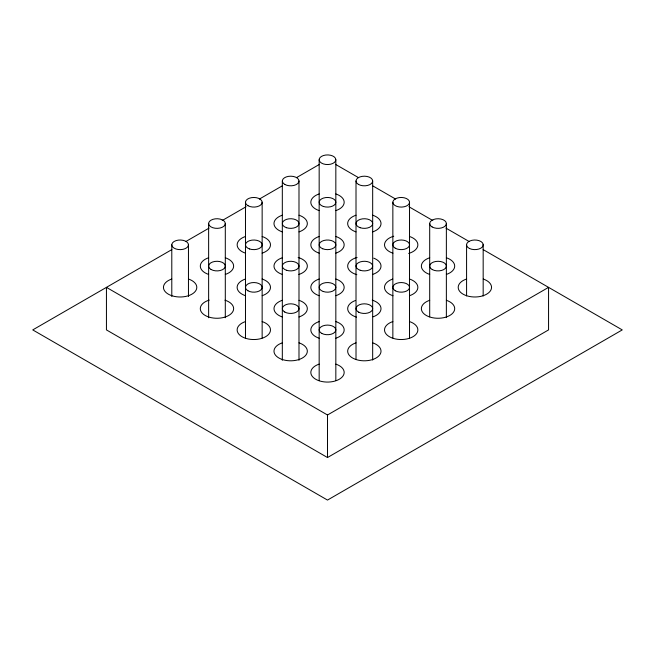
<?xml version="1.0" encoding="UTF-8"?>
<svg xmlns="http://www.w3.org/2000/svg" width="655" height="655" viewBox="0 0 655 655"><rect width="100%" height="100%" fill="white"/><g stroke="black" fill="none" stroke-linecap="round" stroke-linejoin="round"><path stroke-width="0.98" d="M171.872 249.588L32.75 329.907L327.5 500.076L622.25 329.907L483.128 249.588M185.881 241.498L209.011 228.145M222.168 220.547L246.149 206.702M259.347 199.087L282.403 185.774M296.519 177.62L319.542 164.331M327.5 414.992L548.562 287.365L548.562 329.907L327.5 457.534L106.438 329.907L106.438 287.365L327.5 414.992L327.5 457.534M335.458 164.331L358.481 177.62M372.597 185.774L395.653 199.087M408.851 206.702L432.832 220.547M445.99 228.145L469.119 241.498M483.169 244.356L483.169 296.019M466.581 245.281L466.581 295.929M446.366 223.552L446.366 317.642M429.696 223.552L429.696 316.848M409.522 202.28A8.335 4.814 0 0 1 397.02 206.448A8.335 4.814 0 0 1 397.02 198.105A8.335 4.814 0 0 1 409.522 202.28L409.522 338.013M392.853 202.28L392.853 338.013M372.679 181.009L372.67 360.078M356.009 181.009L356.017 359.497M335.835 159.73A8.335 4.814 0 0 1 323.333 163.906A8.335 4.814 0 0 1 323.333 155.562A8.335 4.814 0 0 1 335.835 159.73L335.835 380.432M319.165 159.73L319.165 380.678M298.991 181.009L298.991 360.291M282.321 181.009L282.321 360.291M262.147 202.207L262.147 338.013M245.478 202.346L245.478 338.013M225.304 223.552A8.335 4.814 0 0 1 212.801 227.719A8.335 4.814 0 0 1 212.801 219.376A8.335 4.814 0 0 1 225.304 223.552L225.304 317.749M208.634 223.552L208.634 317.749M188.46 244.823A8.335 4.814 0 0 1 175.958 248.99A8.335 4.814 0 0 1 175.958 240.655A8.335 4.814 0 0 1 188.46 244.823L188.46 296.478M171.79 244.823L171.79 296.478M188.46 279.03A16.67 9.628 0 0 1 192.897 293.555A16.67 9.628 0 0 1 167.352 293.555A16.67 9.628 0 0 1 171.79 279.03M224.96 300.186A16.67 9.628 0 0 1 229.766 314.809A16.67 9.628 0 0 1 203.983 314.678A16.67 9.628 0 0 1 209.24 300.105M262.147 321.572A16.67 9.628 0 0 1 266.585 336.097A16.67 9.628 0 0 1 241.04 336.097A16.67 9.628 0 0 1 245.478 321.572M298.991 342.843A16.67 9.628 0 0 1 303.429 357.368A16.67 9.628 0 0 1 277.884 357.368A16.67 9.628 0 0 1 282.321 342.843M335.835 364.115A16.67 9.628 0 0 1 340.273 378.639A16.67 9.628 0 0 1 314.727 378.639A16.67 9.628 0 0 1 319.165 364.115M225.304 257.759A16.67 9.628 0 0 1 225.304 274.429M208.634 274.429A16.67 9.628 0 0 1 208.634 257.759M262.147 236.488A16.67 9.628 0 0 1 262.147 253.157M245.478 253.157A16.67 9.628 0 0 1 245.478 236.488M298.991 215.208A16.67 9.628 0 0 1 298.991 231.886M282.321 231.886A16.67 9.628 0 0 1 282.321 215.208M335.835 193.937A16.67 9.628 0 0 1 335.835 210.615M319.165 210.615A16.67 9.628 0 0 1 319.165 193.937M262.106 279.014A16.67 9.628 0 0 1 262.197 295.683M245.519 295.716A16.67 9.628 0 0 1 245.428 279.038M298.991 300.301A16.67 9.628 0 0 1 298.991 316.971M282.321 316.971A16.67 9.628 0 0 1 282.321 300.301M335.835 321.572A16.67 9.628 0 0 1 335.835 338.242M319.165 338.242A16.67 9.628 0 0 1 319.165 321.572M372.679 342.843A16.67 9.628 0 0 1 377.116 357.368A16.67 9.628 0 0 1 351.571 357.368A16.67 9.628 0 0 1 356.009 342.843M409.522 321.572A16.67 9.628 0 0 1 413.96 336.097A16.67 9.628 0 0 1 388.415 336.097A16.67 9.628 0 0 1 392.853 321.572M335.835 279.03A16.67 9.628 0 0 1 335.835 295.7M319.165 295.7A16.67 9.628 0 0 1 319.165 279.03M298.148 257.489A16.67 9.628 0 0 1 307.326 265.856A16.67 9.628 0 0 1 298.877 274.47M282.199 274.388A16.67 9.628 0 0 1 282.436 257.718M335.835 236.488A16.67 9.628 0 0 1 335.835 253.157M319.165 253.157A16.67 9.628 0 0 1 319.165 236.488M372.679 215.208A16.67 9.628 0 0 1 372.679 231.886M356.009 231.886A16.67 9.628 0 0 1 356.009 215.208M373.727 258.135A16.67 9.628 0 0 1 372.556 274.47M356.844 274.691A16.67 9.628 0 0 1 347.674 266.012A16.67 9.628 0 0 1 357.098 257.423M372.228 300.154A16.67 9.628 0 0 1 373.129 316.815M356.459 317.118A16.67 9.628 0 0 1 355.559 300.457M409.383 278.981A16.67 9.628 0 0 1 409.662 295.651M392.992 295.749A16.67 9.628 0 0 1 392.713 279.071M446.366 300.301A16.67 9.628 0 0 1 450.804 314.826A16.67 9.628 0 0 1 425.259 314.826A16.67 9.628 0 0 1 429.696 300.301M409.449 236.455A16.67 9.628 0 0 1 417.857 245.085A16.67 9.628 0 0 1 408.638 253.436M392.926 253.182A16.67 9.628 0 0 1 384.518 244.552A16.67 9.628 0 0 1 393.737 236.209M483.259 279.038A16.67 9.628 0 0 1 487.615 293.571A16.67 9.628 0 0 1 462.07 293.53A16.67 9.628 0 0 1 466.581 279.014M446.366 257.759A16.67 9.628 0 0 1 446.366 274.429M429.696 274.429A16.67 9.628 0 0 1 429.696 257.759M211.074 269.492A8.335 4.814 0 0 0 225.025 267.338A8.335 4.814 0 0 0 214.807 261.443A8.335 4.814 0 0 0 211.074 269.492M247.917 290.763A8.335 4.814 0 0 0 261.869 288.609A8.335 4.814 0 0 0 251.651 282.714A8.335 4.814 0 0 0 247.917 290.763M284.761 312.034A8.335 4.814 0 0 0 298.713 309.88A8.335 4.814 0 0 0 288.495 303.985A8.335 4.814 0 0 0 284.761 312.034M321.761 333.395A8.335 4.814 0 0 0 335.606 331.029A8.335 4.814 0 0 0 325.134 325.289A8.335 4.814 0 0 0 321.761 333.395M249.645 248.99A8.335 4.814 0 0 0 262.147 244.823A8.335 4.814 0 0 0 249.645 240.655A8.335 4.814 0 0 0 249.645 248.99M286.489 270.261A8.335 4.814 0 0 0 298.991 266.094A8.335 4.814 0 0 0 286.489 261.926A8.335 4.814 0 0 0 286.489 270.261M323.243 291.5A8.335 4.814 0 0 0 335.835 287.422A8.335 4.814 0 0 0 323.423 283.165A8.335 4.814 0 0 0 323.243 291.5M358.719 312.189A8.335 4.814 0 0 0 372.49 309.668A8.335 4.814 0 0 0 361.822 304.043A8.335 4.814 0 0 0 358.719 312.189M395.293 290.763A8.335 4.814 0 0 0 409.244 288.609A8.335 4.814 0 0 0 399.026 282.714A8.335 4.814 0 0 0 395.293 290.763M360.176 270.261A8.335 4.814 0 0 0 372.679 266.094A8.335 4.814 0 0 0 360.176 261.926A8.335 4.814 0 0 0 360.176 270.261M322.727 248.769A8.335 4.814 0 0 0 335.802 245.232A8.335 4.814 0 0 0 323.971 240.459A8.335 4.814 0 0 0 322.727 248.769M286.489 227.719A8.335 4.814 0 0 0 298.991 223.552A8.335 4.814 0 0 0 286.489 219.376A8.335 4.814 0 0 0 286.489 227.719M248.008 205.727A8.335 4.814 0 0 0 261.894 203.451A8.335 4.814 0 0 0 251.536 197.646A8.335 4.814 0 0 0 248.008 205.727M284.761 184.407A8.335 4.814 0 0 0 298.713 182.254A8.335 4.814 0 0 0 288.495 176.359A8.335 4.814 0 0 0 284.761 184.407M323.333 206.448A8.335 4.814 0 0 0 335.835 202.28A8.335 4.814 0 0 0 323.333 198.105A8.335 4.814 0 0 0 323.333 206.448M358.449 184.407A8.335 4.814 0 0 0 372.4 182.254A8.335 4.814 0 0 0 362.182 176.359A8.335 4.814 0 0 0 358.449 184.407M360.176 227.719A8.335 4.814 0 0 0 372.679 223.552A8.335 4.814 0 0 0 360.176 219.376A8.335 4.814 0 0 0 360.176 227.719M395.293 248.22A8.335 4.814 0 0 0 409.244 246.067A8.335 4.814 0 0 0 399.026 240.172A8.335 4.814 0 0 0 395.293 248.22M432.136 226.949A8.335 4.814 0 0 0 446.088 224.796A8.335 4.814 0 0 0 435.87 218.901A8.335 4.814 0 0 0 432.136 226.949M469.578 248.532A8.335 4.814 0 0 0 483.095 245.609A8.335 4.814 0 0 0 471.952 240.311A8.335 4.814 0 0 0 469.578 248.532M432.275 269.573A8.335 4.814 0 0 0 446.129 267.232A8.335 4.814 0 0 0 435.69 261.476A8.335 4.814 0 0 0 432.275 269.573"/></g></svg>
